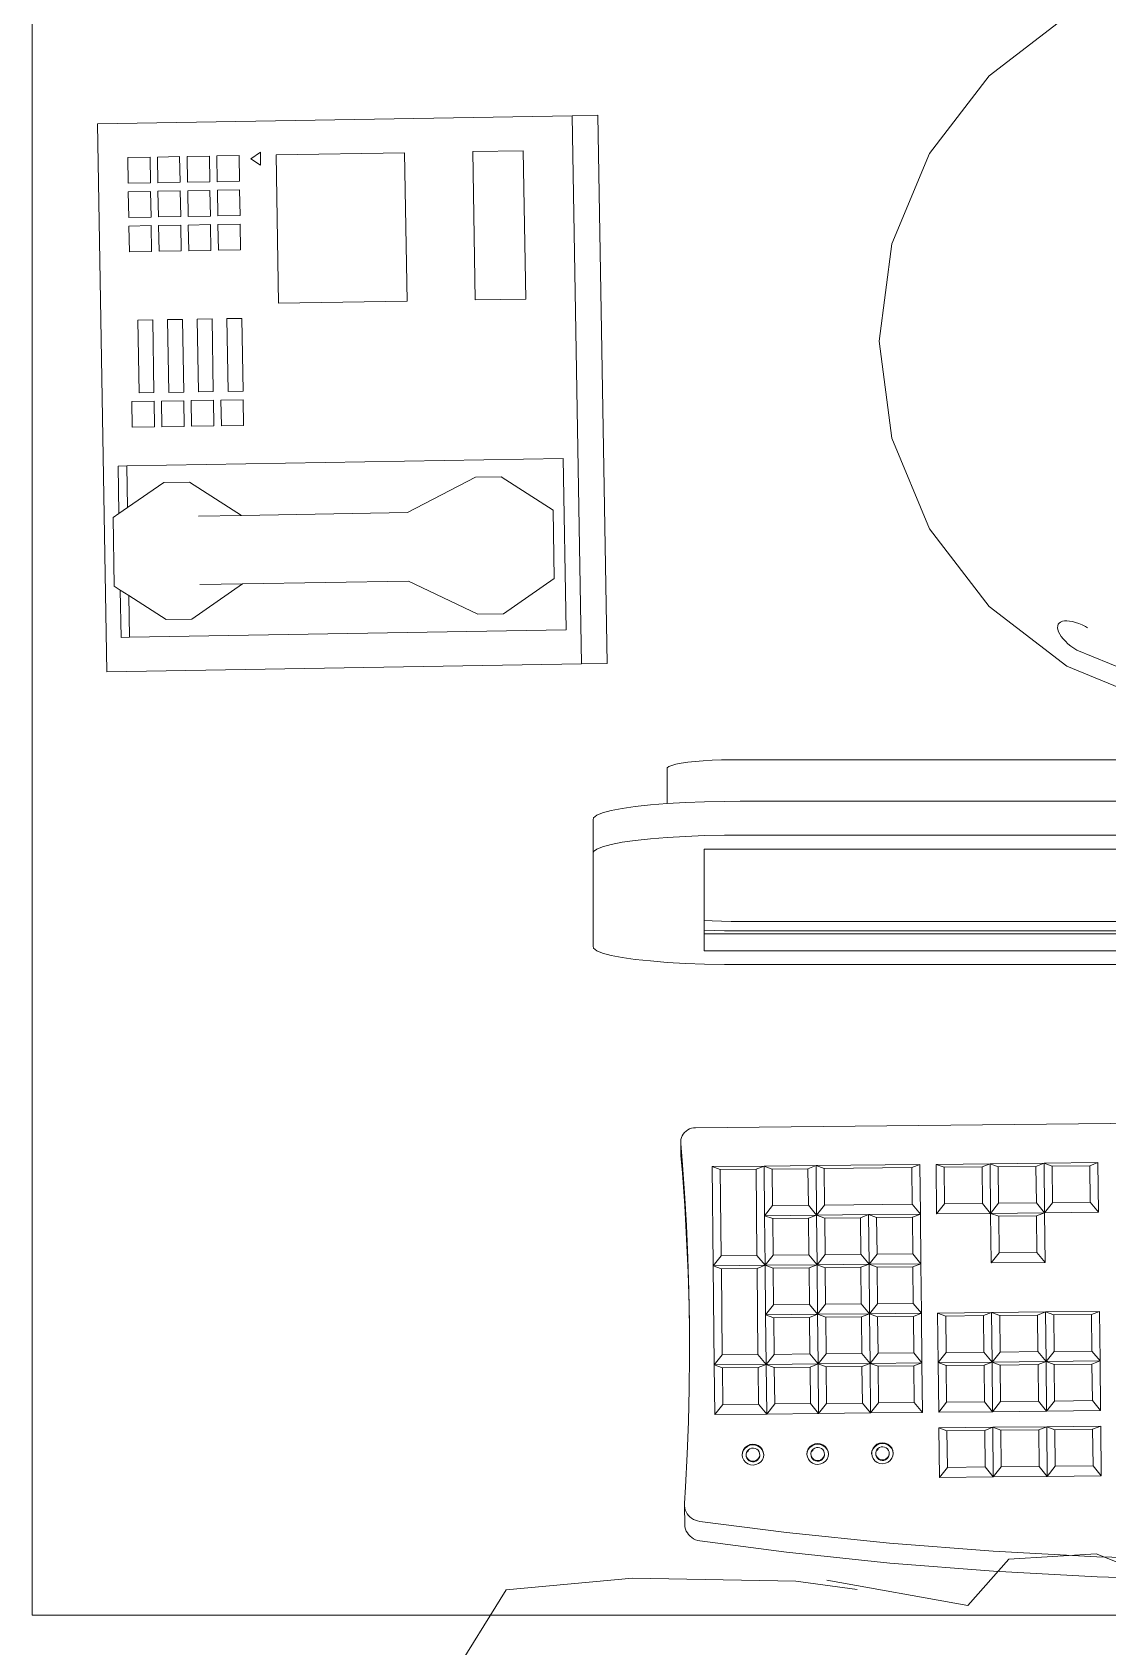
# Model space of a CAD drawing. Header units: millimetres. Extents: x 1 to 121, y 0 to 90.
# Drawn here: x 32.979 to 33.378, y 61.566 to 62.164 of the extents above; entities that cross this region are included whole.
import ezdxf

# ---------------------------------------------------------------- set-up
doc = ezdxf.new("R2010")
doc.units = ezdxf.units.MM
doc.layers.add('Equipamiento SR', color=23, linetype='Continuous', lineweight=0)

# ---------------------------------------------------------------- blocks, each defined once
blk = doc.blocks.new('A$C20311695')
at = {"layer": 'Equipamiento SR'}
for p, q in [((0, 0.18547), (0.20317, 0.18892)), ((0.20317, 0.18892), (0.20615, 0.01297)), ((0.00298, 0.00952), (0, 0.18547)), ((0.01279, 0.18019), (0.03035, 0.18049)), ((0.01279, 0.18019), (0.01284, 0.17702)), ((0.02829, 0.17728), (0.03035, 0.18049)), ((0.03035, 0.18049), (0.0318, 0.18274)), ((0.0318, 0.18274), (0.05719, 0.18317)), ((0.05719, 0.18317), (0.05872, 0.18097)), ((0.05872, 0.18097), (0.07628, 0.18127)), ((0.05872, 0.18097), (0.06089, 0.17783)), ((0.07628, 0.18127), (0.07633, 0.17809)), ((0.01284, 0.17702), (0.02829, 0.17728)), ((0.01284, 0.17702), (0.01559, 0.01524)), ((0.01942, 0.16348), (0.02829, 0.17728)), ((0.06089, 0.17783), (0.07633, 0.17809)), ((0.06089, 0.17783), (0.07022, 0.16434)), ((0.07633, 0.17809), (0.07908, 0.01632)), ((0.10018, 0.17617), (0.09066, 0.17601)), ((0.09066, 0.17601), (0.0908, 0.16777)), ((0.10032, 0.16793), (0.10018, 0.17617)), ((0.13039, 0.17394), (0.1034, 0.17348)), ((0.13048, 0.16844), (0.13039, 0.17394)), ((0.16526, 0.17728), (0.15574, 0.17712)), ((0.15574, 0.17712), (0.15588, 0.16887)), ((0.1654, 0.16903), (0.16526, 0.17728)), ((0.17796, 0.1775), (0.16843, 0.17733)), ((0.16843, 0.17733), (0.16857, 0.16909)), ((0.1781, 0.16925), (0.17796, 0.1775)), ((0.19066, 0.17771), (0.18113, 0.17755)), ((0.18113, 0.17755), (0.18127, 0.1693)), ((0.1908, 0.16946), (0.19066, 0.17771)), ((0.0908, 0.16777), (0.10032, 0.16793)), ((0.1034, 0.17348), (0.1035, 0.16798)), ((0.1035, 0.16798), (0.13048, 0.16844)), ((0.15588, 0.16887), (0.1654, 0.16903)), ((0.16857, 0.16909), (0.1781, 0.16925)), ((0.18127, 0.1693), (0.1908, 0.16946)), ((0.01959, 0.15395), (0.01942, 0.16348)), ((0.07038, 0.15482), (0.07022, 0.16434)), ((0.10037, 0.16518), (0.09085, 0.16502)), ((0.09085, 0.16502), (0.09099, 0.15677)), ((0.10051, 0.15693), (0.10037, 0.16518)), ((0.13057, 0.16294), (0.10359, 0.16248)), ((0.10359, 0.16248), (0.10368, 0.15698)), ((0.13067, 0.15744), (0.13057, 0.16294)), ((0.16545, 0.16628), (0.15592, 0.16612)), ((0.15592, 0.16612), (0.15606, 0.15787)), ((0.16559, 0.15803), (0.16545, 0.16628)), ((0.17815, 0.1665), (0.16862, 0.16634)), ((0.16862, 0.16634), (0.16876, 0.15809)), ((0.17829, 0.15825), (0.17815, 0.1665)), ((0.19084, 0.16671), (0.18132, 0.16655)), ((0.18132, 0.16655), (0.18146, 0.1583)), ((0.19098, 0.15847), (0.19084, 0.16671)), ((0.09099, 0.15677), (0.10051, 0.15693)), ((0.10368, 0.15698), (0.13067, 0.15744)), ((0.15606, 0.15787), (0.16559, 0.15803)), ((0.16876, 0.15809), (0.17829, 0.15825)), ((0.18146, 0.1583), (0.19098, 0.15847)), ((0.19103, 0.15572), (0.18151, 0.15556)), ((0.19117, 0.14747), (0.19103, 0.15572)), ((0.03261, 0.13512), (0.01959, 0.15395)), ((0.03234, 0.15099), (0.03261, 0.13512)), ((0.058, 0.13555), (0.05773, 0.15143)), ((0.07038, 0.15482), (0.058, 0.13555)), ((0.10056, 0.15418), (0.09103, 0.15402)), ((0.09103, 0.15402), (0.09117, 0.14577)), ((0.1007, 0.14593), (0.10056, 0.15418)), ((0.13076, 0.15194), (0.10378, 0.15149)), ((0.10378, 0.15149), (0.10387, 0.14599)), ((0.13085, 0.14645), (0.13076, 0.15194)), ((0.16563, 0.15529), (0.15611, 0.15512)), ((0.15611, 0.15512), (0.15625, 0.14688)), ((0.16577, 0.14704), (0.16563, 0.15529)), ((0.17833, 0.1555), (0.16881, 0.15534)), ((0.16881, 0.15534), (0.16895, 0.14709)), ((0.17847, 0.14725), (0.17833, 0.1555)), ((0.18151, 0.15556), (0.18165, 0.14731)), ((0.09117, 0.14577), (0.1007, 0.14593)), ((0.10387, 0.14599), (0.13085, 0.14645)), ((0.15625, 0.14688), (0.16577, 0.14704)), ((0.16582, 0.14429), (0.1563, 0.14413)), ((0.1563, 0.14413), (0.15644, 0.13588)), ((0.16596, 0.13604), (0.16582, 0.14429)), ((0.16895, 0.14709), (0.17847, 0.14725)), ((0.17852, 0.1445), (0.16899, 0.14434)), ((0.16899, 0.14434), (0.16913, 0.13609)), ((0.17866, 0.13626), (0.17852, 0.1445)), ((0.18165, 0.14731), (0.19117, 0.14747)), ((0.19122, 0.14472), (0.18169, 0.14456)), ((0.18169, 0.14456), (0.18183, 0.13631)), ((0.19136, 0.13647), (0.19122, 0.14472)), ((0.10074, 0.14318), (0.09122, 0.14302)), ((0.09122, 0.14302), (0.09136, 0.13477)), ((0.10088, 0.13494), (0.10074, 0.14318)), ((0.13095, 0.14095), (0.10396, 0.14049)), ((0.10396, 0.14049), (0.10406, 0.13499)), ((0.13104, 0.13545), (0.13095, 0.14095)), ((0.03261, 0.13512), (0.03365, 0.07362)), ((0.05905, 0.07405), (0.058, 0.13555)), ((0.09136, 0.13477), (0.10088, 0.13494)), ((0.10406, 0.13499), (0.13104, 0.13545)), ((0.15644, 0.13588), (0.16596, 0.13604)), ((0.16913, 0.13609), (0.17866, 0.13626)), ((0.18183, 0.13631), (0.19136, 0.13647)), ((0.18786, 0.12847), (0.19018, 0.13208)), ((0.19018, 0.13208), (0.19262, 0.12855)), ((0.19262, 0.12855), (0.18786, 0.12847)), ((0.19159, 0.12273), (0.13664, 0.12179)), ((0.13664, 0.12179), (0.13745, 0.0742)), ((0.1924, 0.07514), (0.19159, 0.12273)), ((0.03365, 0.07362), (0.02138, 0.04801)), ((0.05905, 0.07405), (0.07218, 0.04887)), ((0.13745, 0.0742), (0.1924, 0.07514)), ((0.02155, 0.03849), (0.02138, 0.04801)), ((0.07234, 0.03935), (0.07218, 0.04887)), ((0.19283, 0.04987), (0.13788, 0.04894)), ((0.13788, 0.04894), (0.13819, 0.03022)), ((0.19314, 0.03115), (0.19283, 0.04987)), ((0.03457, 0.01965), (0.02155, 0.03849)), ((0.07234, 0.03935), (0.05996, 0.02009)), ((0.13819, 0.03022), (0.19314, 0.03115)), ((0.05996, 0.02009), (0.03457, 0.01965)), ((0.20615, 0.01297), (0.00298, 0.00952)), ((0.07908, 0.01632), (0.01559, 0.01524)), ((0.20632, 0.00345), (0.20615, 0.01297)), ((0.00315, 0), (0.00298, 0.00952)), ((0.20632, 0.00345), (0.00315, 0))]:
    blk.add_line(p, q, dxfattribs=at)
blk = doc.blocks.new('A$C7F0F64D0')
at = {"layer": 'Equipamiento SR'}
for p, q in [((0.00475, 0.16761), (0.004, 0.16745)), ((0.00551, 0.16767), (0.00475, 0.16761)), ((0.45349, 0.17233), (0.00551, 0.16767)), ((0.00009, 0.16329), (0, 0.16255)), ((0, 0.16255), (0.00001, 0.16181)), ((0.00001, 0.16181), (0.00055, 0.15555)), ((0.00001, 0.16181), (0.00005, 0.15814)), ((0.00029, 0.164), (0.00009, 0.16329)), ((0.00058, 0.16468), (0.00029, 0.164)), ((0.00097, 0.16532), (0.00058, 0.16468)), ((0.00144, 0.1659), (0.00097, 0.16532)), ((0.00199, 0.16641), (0.00144, 0.1659)), ((0.00261, 0.16685), (0.00199, 0.16641)), ((0.00329, 0.1672), (0.00261, 0.16685)), ((0.004, 0.16745), (0.00329, 0.1672)), ((0.00005, 0.15814), (0.00006, 0.15738)), ((0.00006, 0.15738), (0.0006, 0.151)), ((0.00055, 0.15555), (0.00143, 0.14348)), ((0.0006, 0.151), (0.00148, 0.13869)), ((0.03091, 0.15343), (0.01166, 0.15323)), ((0.01204, 0.11647), (0.01166, 0.15323)), ((0.01166, 0.15323), (0.01467, 0.15213)), ((0.01467, 0.15213), (0.02792, 0.15227)), ((0.01501, 0.12021), (0.01467, 0.15213)), ((0.03091, 0.15343), (0.02792, 0.15227)), ((0.02792, 0.15227), (0.02826, 0.12035)), ((0.03091, 0.15343), (0.05016, 0.15363)), ((0.0311, 0.13505), (0.03091, 0.15343)), ((0.03091, 0.15343), (0.03392, 0.15233)), ((0.03392, 0.15233), (0.04717, 0.15247)), ((0.03406, 0.13879), (0.03392, 0.15233)), ((0.05016, 0.15363), (0.04717, 0.15247)), ((0.04717, 0.15247), (0.04731, 0.13893)), ((0.08866, 0.15403), (0.05016, 0.15363)), ((0.05035, 0.13525), (0.05016, 0.15363)), ((0.05016, 0.15363), (0.05317, 0.15253)), ((0.05317, 0.15253), (0.08567, 0.15287)), ((0.05331, 0.13899), (0.05317, 0.15253)), ((0.08866, 0.15403), (0.08567, 0.15287)), ((0.08567, 0.15287), (0.08581, 0.13933)), ((0.08866, 0.15403), (0.08885, 0.13565)), ((0.09466, 0.15409), (0.11466, 0.1543)), ((0.09485, 0.13571), (0.09466, 0.15409)), ((0.09466, 0.15409), (0.09767, 0.15299)), ((0.09767, 0.15299), (0.11167, 0.15314)), ((0.09781, 0.13945), (0.09767, 0.15299)), ((0.11466, 0.1543), (0.11167, 0.15314)), ((0.11167, 0.15314), (0.11181, 0.1396)), ((0.11466, 0.1543), (0.13466, 0.1545)), ((0.11485, 0.13592), (0.11466, 0.1543)), ((0.11466, 0.1543), (0.11767, 0.1532)), ((0.11767, 0.1532), (0.13167, 0.15335)), ((0.11781, 0.13966), (0.11767, 0.1532)), ((0.13466, 0.1545), (0.13167, 0.15335)), ((0.13167, 0.15335), (0.13181, 0.13981)), ((0.13466, 0.1545), (0.15466, 0.15471)), ((0.13466, 0.1545), (0.13485, 0.13613)), ((0.13466, 0.1545), (0.13767, 0.15341)), ((0.13767, 0.15341), (0.15167, 0.15356)), ((0.13781, 0.13987), (0.13767, 0.15341)), ((0.15466, 0.15471), (0.15167, 0.15356)), ((0.15167, 0.15356), (0.15181, 0.14002)), ((0.15466, 0.15471), (0.15485, 0.13634)), ((0.00143, 0.14348), (0.00214, 0.13139)), ((0.00148, 0.13869), (0.00219, 0.12637)), ((0.0311, 0.13505), (0.03406, 0.13879)), ((0.03406, 0.13879), (0.04731, 0.13893)), ((0.05035, 0.13525), (0.04731, 0.13893)), ((0.05035, 0.13525), (0.05331, 0.13899)), ((0.05331, 0.13899), (0.08581, 0.13933)), ((0.08885, 0.13565), (0.08581, 0.13933)), ((0.09485, 0.13571), (0.09781, 0.13945)), ((0.09781, 0.13945), (0.11181, 0.1396)), ((0.11485, 0.13592), (0.11181, 0.1396)), ((0.11485, 0.13592), (0.11781, 0.13966)), ((0.11781, 0.13966), (0.13181, 0.13981)), ((0.13485, 0.13613), (0.13181, 0.13981)), ((0.13485, 0.13613), (0.13781, 0.13987)), ((0.13781, 0.13987), (0.15181, 0.14002)), ((0.15485, 0.13634), (0.15181, 0.14002)), ((0.05035, 0.13525), (0.0311, 0.13505)), ((0.03129, 0.11667), (0.0311, 0.13505)), ((0.0311, 0.13505), (0.03411, 0.13396)), ((0.03411, 0.13396), (0.04736, 0.13409)), ((0.03426, 0.12041), (0.03411, 0.13396)), ((0.05035, 0.13525), (0.04736, 0.13409)), ((0.04736, 0.13409), (0.0475, 0.12055)), ((0.05035, 0.13525), (0.0696, 0.13545)), ((0.05035, 0.13525), (0.05054, 0.11687)), ((0.05035, 0.13525), (0.05336, 0.13416)), ((0.05336, 0.13416), (0.06661, 0.13429)), ((0.0535, 0.12061), (0.05336, 0.13416)), ((0.0696, 0.13545), (0.06661, 0.13429)), ((0.06661, 0.13429), (0.06675, 0.12075)), ((0.08885, 0.13565), (0.0696, 0.13545)), ((0.0696, 0.13545), (0.06979, 0.11707)), ((0.0696, 0.13545), (0.07261, 0.13436)), ((0.07261, 0.13436), (0.08586, 0.13449)), ((0.07275, 0.12081), (0.07261, 0.13436)), ((0.08885, 0.13565), (0.08586, 0.13449)), ((0.08586, 0.13449), (0.086, 0.12095)), ((0.08885, 0.13565), (0.08904, 0.11727)), ((0.09485, 0.13571), (0.11485, 0.13592)), ((0.11485, 0.13592), (0.13485, 0.13613)), ((0.11504, 0.11754), (0.11485, 0.13592)), ((0.11485, 0.13592), (0.11786, 0.13483)), ((0.11786, 0.13483), (0.13186, 0.13497)), ((0.118, 0.12128), (0.11786, 0.13483)), ((0.13485, 0.13613), (0.13186, 0.13497)), ((0.13186, 0.13497), (0.132, 0.12143)), ((0.13485, 0.13613), (0.15485, 0.13634)), ((0.13485, 0.13613), (0.13504, 0.11775)), ((0.00214, 0.13139), (0.00268, 0.1193)), ((0.00219, 0.12637), (0.00274, 0.11404)), ((0.01204, 0.11647), (0.01501, 0.12021)), ((0.01501, 0.12021), (0.02826, 0.12035)), ((0.03129, 0.11667), (0.02826, 0.12035)), ((0.03129, 0.11667), (0.03426, 0.12041)), ((0.03426, 0.12041), (0.0475, 0.12055)), ((0.05054, 0.11687), (0.0475, 0.12055)), ((0.05054, 0.11687), (0.0535, 0.12061)), ((0.0535, 0.12061), (0.06675, 0.12075)), ((0.06979, 0.11707), (0.06675, 0.12075)), ((0.06979, 0.11707), (0.07275, 0.12081)), ((0.07275, 0.12081), (0.086, 0.12095)), ((0.08904, 0.11727), (0.086, 0.12095)), ((0.11504, 0.11754), (0.118, 0.12128)), ((0.118, 0.12128), (0.132, 0.12143)), ((0.13504, 0.11775), (0.132, 0.12143)), ((0.00268, 0.1193), (0.00306, 0.1072)), ((0.00274, 0.11404), (0.00311, 0.1017)), ((0.01204, 0.11647), (0.03129, 0.11667)), ((0.01243, 0.07972), (0.01204, 0.11647)), ((0.01204, 0.11647), (0.01506, 0.11538)), ((0.01506, 0.11538), (0.02831, 0.11552)), ((0.01539, 0.08346), (0.01506, 0.11538)), ((0.03129, 0.11667), (0.02831, 0.11552)), ((0.02831, 0.11552), (0.02864, 0.0836)), ((0.03129, 0.11667), (0.05054, 0.11687)), ((0.03148, 0.0983), (0.03129, 0.11667)), ((0.03129, 0.11667), (0.03431, 0.11558)), ((0.03431, 0.11558), (0.04755, 0.11572)), ((0.03445, 0.10204), (0.03431, 0.11558)), ((0.05054, 0.11687), (0.04755, 0.11572)), ((0.04755, 0.11572), (0.0477, 0.10217)), ((0.05054, 0.11687), (0.06979, 0.11707)), ((0.05054, 0.11687), (0.05073, 0.0985)), ((0.05054, 0.11687), (0.05355, 0.11578)), ((0.05355, 0.11578), (0.0668, 0.11592)), ((0.0537, 0.10224), (0.05355, 0.11578)), ((0.06979, 0.11707), (0.0668, 0.11592)), ((0.0668, 0.11592), (0.06694, 0.10237)), ((0.06979, 0.11707), (0.08904, 0.11727)), ((0.06998, 0.0987), (0.06979, 0.11707)), ((0.06979, 0.11707), (0.0728, 0.11598)), ((0.0728, 0.11598), (0.08605, 0.11612)), ((0.07294, 0.10244), (0.0728, 0.11598)), ((0.08904, 0.11727), (0.08605, 0.11612)), ((0.08605, 0.11612), (0.08619, 0.10257)), ((0.08923, 0.0989), (0.08904, 0.11727)), ((0.11504, 0.11754), (0.13504, 0.11775)), ((0.00306, 0.1072), (0.00327, 0.0951)), ((0.03148, 0.0983), (0.03445, 0.10204)), ((0.03445, 0.10204), (0.0477, 0.10217)), ((0.05073, 0.0985), (0.0477, 0.10217)), ((0.05073, 0.0985), (0.0537, 0.10224)), ((0.0537, 0.10224), (0.06694, 0.10237)), ((0.06998, 0.0987), (0.06694, 0.10237)), ((0.06998, 0.0987), (0.07294, 0.10244)), ((0.07294, 0.10244), (0.08619, 0.10257)), ((0.08923, 0.0989), (0.08619, 0.10257)), ((0.00311, 0.1017), (0.00328, 0.09226)), ((0.05073, 0.0985), (0.03148, 0.0983)), ((0.03148, 0.0983), (0.03168, 0.07992)), ((0.03148, 0.0983), (0.0345, 0.0972)), ((0.0345, 0.0972), (0.04775, 0.09734)), ((0.03464, 0.08366), (0.0345, 0.0972)), ((0.05073, 0.0985), (0.04775, 0.09734)), ((0.04775, 0.09734), (0.04789, 0.0838)), ((0.05073, 0.0985), (0.06998, 0.0987)), ((0.05092, 0.08012), (0.05073, 0.0985)), ((0.05073, 0.0985), (0.05375, 0.0974)), ((0.05375, 0.0974), (0.06699, 0.09754)), ((0.05389, 0.08386), (0.05375, 0.0974)), ((0.06998, 0.0987), (0.06699, 0.09754)), ((0.06699, 0.09754), (0.06714, 0.084)), ((0.06998, 0.0987), (0.08923, 0.0989)), ((0.07017, 0.08032), (0.06998, 0.0987)), ((0.06998, 0.0987), (0.07299, 0.0976)), ((0.07299, 0.0976), (0.08624, 0.09774)), ((0.07313, 0.08406), (0.07299, 0.0976)), ((0.08923, 0.0989), (0.08624, 0.09774)), ((0.08624, 0.09774), (0.08638, 0.0842)), ((0.08942, 0.08052), (0.08923, 0.0989)), ((0.09523, 0.09896), (0.11523, 0.09917)), ((0.09542, 0.08058), (0.09523, 0.09896)), ((0.09523, 0.09896), (0.09824, 0.09786)), ((0.09824, 0.09786), (0.11224, 0.09801)), ((0.09838, 0.08432), (0.09824, 0.09786)), ((0.11523, 0.09917), (0.11224, 0.09801)), ((0.11224, 0.09801), (0.11238, 0.08447)), ((0.11523, 0.09917), (0.13523, 0.09937)), ((0.11542, 0.08079), (0.11523, 0.09917)), ((0.11523, 0.09917), (0.11824, 0.09807)), ((0.11824, 0.09807), (0.13224, 0.09822)), ((0.11838, 0.08453), (0.11824, 0.09807)), ((0.13523, 0.09937), (0.13224, 0.09822)), ((0.13224, 0.09822), (0.13238, 0.08468)), ((0.15523, 0.09958), (0.13523, 0.09937)), ((0.13523, 0.09937), (0.13542, 0.081)), ((0.13523, 0.09937), (0.13824, 0.09828)), ((0.13824, 0.09828), (0.15224, 0.09842)), ((0.13838, 0.08474), (0.13824, 0.09828)), ((0.15523, 0.09958), (0.15224, 0.09842)), ((0.15224, 0.09842), (0.15238, 0.08488)), ((0.15523, 0.09958), (0.15542, 0.0812)), ((0.00327, 0.0951), (0.00328, 0.09226)), ((0.00328, 0.09226), (0.00331, 0.083)), ((0.03464, 0.08366), (0.04789, 0.0838)), ((0.05092, 0.08012), (0.04789, 0.0838)), ((0.05092, 0.08012), (0.05389, 0.08386)), ((0.05389, 0.08386), (0.06714, 0.084)), ((0.07017, 0.08032), (0.06714, 0.084)), ((0.07017, 0.08032), (0.07313, 0.08406)), ((0.07313, 0.08406), (0.08638, 0.0842)), ((0.08942, 0.08052), (0.08638, 0.0842)), ((0.09542, 0.08058), (0.09838, 0.08432)), ((0.09838, 0.08432), (0.11238, 0.08447)), ((0.11542, 0.08079), (0.11238, 0.08447)), ((0.11542, 0.08079), (0.11838, 0.08453)), ((0.11838, 0.08453), (0.13238, 0.08468)), ((0.13542, 0.081), (0.13238, 0.08468)), ((0.13542, 0.081), (0.13838, 0.08474)), ((0.13838, 0.08474), (0.15238, 0.08488)), ((0.15542, 0.0812), (0.15238, 0.08488)), ((0.00331, 0.083), (0.00318, 0.07089)), ((0.01243, 0.07972), (0.01539, 0.08346)), ((0.01243, 0.07972), (0.03168, 0.07992)), ((0.01262, 0.06134), (0.01243, 0.07972)), ((0.01243, 0.07972), (0.01544, 0.07862)), ((0.01539, 0.08346), (0.02864, 0.0836)), ((0.01544, 0.07862), (0.02869, 0.07876)), ((0.01558, 0.06508), (0.01544, 0.07862)), ((0.03168, 0.07992), (0.02864, 0.0836)), ((0.03168, 0.07992), (0.02869, 0.07876)), ((0.02869, 0.07876), (0.02883, 0.06522)), ((0.03168, 0.07992), (0.03464, 0.08366)), ((0.05092, 0.08012), (0.03168, 0.07992)), ((0.03187, 0.06154), (0.03168, 0.07992)), ((0.03168, 0.07992), (0.03469, 0.07882)), ((0.03469, 0.07882), (0.04794, 0.07896)), ((0.03483, 0.06528), (0.03469, 0.07882)), ((0.05092, 0.08012), (0.04794, 0.07896)), ((0.04794, 0.07896), (0.04808, 0.06542)), ((0.05092, 0.08012), (0.07017, 0.08032)), ((0.05112, 0.06174), (0.05092, 0.08012)), ((0.05092, 0.08012), (0.05394, 0.07902)), ((0.05394, 0.07902), (0.06719, 0.07916)), ((0.05408, 0.06548), (0.05394, 0.07902)), ((0.07017, 0.08032), (0.06719, 0.07916)), ((0.06719, 0.07916), (0.06733, 0.06562)), ((0.08942, 0.08052), (0.07017, 0.08032)), ((0.07036, 0.06194), (0.07017, 0.08032)), ((0.07017, 0.08032), (0.07319, 0.07922)), ((0.07319, 0.07922), (0.08643, 0.07936)), ((0.07333, 0.06568), (0.07319, 0.07922)), ((0.08942, 0.08052), (0.08643, 0.07936)), ((0.08643, 0.07936), (0.08658, 0.06582)), ((0.08961, 0.06214), (0.08942, 0.08052)), ((0.09542, 0.08058), (0.11542, 0.08079)), ((0.09561, 0.0622), (0.09542, 0.08058)), ((0.09542, 0.08058), (0.09843, 0.07949)), ((0.09843, 0.07949), (0.11243, 0.07963)), ((0.09857, 0.06595), (0.09843, 0.07949)), ((0.11542, 0.08079), (0.11243, 0.07963)), ((0.11243, 0.07963), (0.11257, 0.06609)), ((0.13542, 0.081), (0.11542, 0.08079)), ((0.11542, 0.08079), (0.11561, 0.06241)), ((0.11542, 0.08079), (0.11843, 0.07969)), ((0.11843, 0.07969), (0.13243, 0.07984)), ((0.11857, 0.06615), (0.11843, 0.07969)), ((0.13542, 0.081), (0.13243, 0.07984)), ((0.13243, 0.07984), (0.13257, 0.0663)), ((0.13542, 0.081), (0.15542, 0.0812)), ((0.13542, 0.081), (0.13561, 0.06262)), ((0.13542, 0.081), (0.13843, 0.0799)), ((0.13843, 0.0799), (0.15243, 0.08005)), ((0.13857, 0.06636), (0.13843, 0.0799)), ((0.15542, 0.0812), (0.15243, 0.08005)), ((0.15243, 0.08005), (0.15257, 0.06651)), ((0.15542, 0.0812), (0.15561, 0.06283)), ((0.00318, 0.07089), (0.00289, 0.05879)), ((0.09561, 0.0622), (0.09857, 0.06595)), ((0.09857, 0.06595), (0.11257, 0.06609)), ((0.11561, 0.06241), (0.11257, 0.06609)), ((0.11561, 0.06241), (0.11857, 0.06615)), ((0.11857, 0.06615), (0.13257, 0.0663)), ((0.13561, 0.06262), (0.13257, 0.0663)), ((0.13561, 0.06262), (0.13857, 0.06636)), ((0.13857, 0.06636), (0.15257, 0.06651)), ((0.15561, 0.06283), (0.15257, 0.06651)), ((0.01262, 0.06134), (0.01558, 0.06508)), ((0.01262, 0.06134), (0.03187, 0.06154)), ((0.01558, 0.06508), (0.02883, 0.06522)), ((0.03187, 0.06154), (0.02883, 0.06522)), ((0.03187, 0.06154), (0.03483, 0.06528)), ((0.03187, 0.06154), (0.05112, 0.06174)), ((0.03483, 0.06528), (0.04808, 0.06542)), ((0.05112, 0.06174), (0.04808, 0.06542)), ((0.05112, 0.06174), (0.05408, 0.06548)), ((0.05112, 0.06174), (0.07036, 0.06194)), ((0.05408, 0.06548), (0.06733, 0.06562)), ((0.07036, 0.06194), (0.06733, 0.06562)), ((0.07036, 0.06194), (0.07333, 0.06568)), ((0.07036, 0.06194), (0.08961, 0.06214)), ((0.07333, 0.06568), (0.08658, 0.06582)), ((0.08961, 0.06214), (0.08658, 0.06582)), ((0.09561, 0.0622), (0.11561, 0.06241)), ((0.11561, 0.06241), (0.13561, 0.06262)), ((0.13561, 0.06262), (0.15561, 0.06283)), ((0.00289, 0.05879), (0.00244, 0.0467)), ((0.09567, 0.0564), (0.11567, 0.05661)), ((0.09586, 0.03802), (0.09567, 0.0564)), ((0.09567, 0.0564), (0.09869, 0.05531)), ((0.09869, 0.05531), (0.11268, 0.05545)), ((0.09883, 0.04177), (0.09869, 0.05531)), ((0.11567, 0.05661), (0.11268, 0.05545)), ((0.11268, 0.05545), (0.11283, 0.04191)), ((0.11567, 0.05661), (0.13567, 0.05682)), ((0.11567, 0.05661), (0.11586, 0.03823)), ((0.11567, 0.05661), (0.11868, 0.05551)), ((0.11868, 0.05551), (0.13268, 0.05566)), ((0.11882, 0.04197), (0.11868, 0.05551)), ((0.13567, 0.05682), (0.13268, 0.05566)), ((0.13268, 0.05566), (0.13282, 0.04212)), ((0.13567, 0.05682), (0.15567, 0.05702)), ((0.13586, 0.03844), (0.13567, 0.05682)), ((0.13567, 0.05682), (0.13868, 0.05572)), ((0.13868, 0.05572), (0.15268, 0.05587)), ((0.13882, 0.04218), (0.13868, 0.05572)), ((0.15567, 0.05702), (0.15268, 0.05587)), ((0.15268, 0.05587), (0.15282, 0.04233)), ((0.15567, 0.05702), (0.15586, 0.03865)), ((0.02327, 0.04837), (0.02289, 0.04743)), ((0.02328, 0.04811), (0.02289, 0.04717)), ((0.02389, 0.04918), (0.02327, 0.04837)), ((0.0239, 0.04893), (0.02328, 0.04811)), ((0.02471, 0.04981), (0.02389, 0.04918)), ((0.02471, 0.04956), (0.0239, 0.04893)), ((0.02513, 0.04831), (0.0247, 0.04784)), ((0.02513, 0.04806), (0.0247, 0.04758)), ((0.02567, 0.05021), (0.02471, 0.04981)), ((0.02567, 0.04996), (0.02471, 0.04956)), ((0.02567, 0.04866), (0.02513, 0.04831)), ((0.0267, 0.05036), (0.02567, 0.05021)), ((0.0267, 0.05011), (0.02567, 0.04996)), ((0.02629, 0.04887), (0.02567, 0.04866)), ((0.02694, 0.04891), (0.02629, 0.04887)), ((0.02774, 0.05025), (0.0267, 0.05036)), ((0.02774, 0.05), (0.0267, 0.05011)), ((0.02758, 0.04878), (0.02694, 0.04891)), ((0.02816, 0.04851), (0.02758, 0.04878)), ((0.02871, 0.04988), (0.02774, 0.05025)), ((0.02871, 0.04963), (0.02774, 0.05)), ((0.02865, 0.04809), (0.02816, 0.04851)), ((0.02902, 0.04756), (0.02865, 0.04809)), ((0.02955, 0.04928), (0.02871, 0.04988)), ((0.02955, 0.04903), (0.02871, 0.04963)), ((0.0302, 0.04849), (0.02955, 0.04928)), ((0.0302, 0.04824), (0.02955, 0.04903)), ((0.03062, 0.04757), (0.0302, 0.04849)), ((0.03062, 0.04731), (0.0302, 0.04824)), ((0.04727, 0.04862), (0.04689, 0.04768)), ((0.04727, 0.04836), (0.04689, 0.04742)), ((0.04789, 0.04943), (0.04727, 0.04862)), ((0.0479, 0.04917), (0.04727, 0.04836)), ((0.04871, 0.05006), (0.04789, 0.04943)), ((0.04871, 0.0498), (0.0479, 0.04917)), ((0.04869, 0.04809), (0.0484, 0.04752)), ((0.04912, 0.04856), (0.04869, 0.04809)), ((0.04913, 0.04831), (0.0487, 0.04783)), ((0.04967, 0.05046), (0.04871, 0.05006)), ((0.04967, 0.05021), (0.04871, 0.0498)), ((0.04967, 0.04891), (0.04912, 0.04856)), ((0.0507, 0.05061), (0.04967, 0.05046)), ((0.0507, 0.05036), (0.04967, 0.05021)), ((0.05029, 0.04912), (0.04967, 0.04891)), ((0.05094, 0.04916), (0.05029, 0.04912)), ((0.05174, 0.0505), (0.0507, 0.05061)), ((0.05174, 0.05025), (0.0507, 0.05036)), ((0.05158, 0.04903), (0.05094, 0.04916)), ((0.05216, 0.04875), (0.05158, 0.04903)), ((0.05271, 0.05013), (0.05174, 0.0505)), ((0.05271, 0.04988), (0.05174, 0.05025)), ((0.05265, 0.04834), (0.05216, 0.04875)), ((0.05301, 0.04781), (0.05265, 0.04834)), ((0.05355, 0.04953), (0.05271, 0.05013)), ((0.05355, 0.04928), (0.05271, 0.04988)), ((0.0542, 0.04874), (0.05355, 0.04953)), ((0.0542, 0.04849), (0.05355, 0.04928)), ((0.05462, 0.04781), (0.0542, 0.04874)), ((0.05462, 0.04756), (0.0542, 0.04849)), ((0.07089, 0.04793), (0.07077, 0.04692)), ((0.07127, 0.04887), (0.07089, 0.04793)), ((0.07127, 0.04861), (0.07089, 0.04767)), ((0.07189, 0.04968), (0.07127, 0.04887)), ((0.07189, 0.04942), (0.07127, 0.04861)), ((0.07271, 0.05031), (0.07189, 0.04968)), ((0.07271, 0.05005), (0.07189, 0.04942)), ((0.07269, 0.04834), (0.0724, 0.04777)), ((0.07312, 0.04881), (0.07269, 0.04834)), ((0.07313, 0.04856), (0.0727, 0.04808)), ((0.07367, 0.05071), (0.07271, 0.05031)), ((0.07367, 0.05046), (0.07271, 0.05005)), ((0.07367, 0.04916), (0.07312, 0.04881)), ((0.0747, 0.05086), (0.07367, 0.05071)), ((0.0747, 0.05061), (0.07367, 0.05046)), ((0.07428, 0.04937), (0.07367, 0.04916)), ((0.07494, 0.04941), (0.07428, 0.04937)), ((0.07574, 0.05075), (0.0747, 0.05086)), ((0.07574, 0.0505), (0.0747, 0.05061)), ((0.07558, 0.04928), (0.07494, 0.04941)), ((0.07616, 0.049), (0.07558, 0.04928)), ((0.07671, 0.05038), (0.07574, 0.05075)), ((0.07671, 0.05013), (0.07574, 0.0505)), ((0.07665, 0.04859), (0.07616, 0.049)), ((0.07701, 0.04806), (0.07665, 0.04859)), ((0.07755, 0.04978), (0.07671, 0.05038)), ((0.07755, 0.04953), (0.07671, 0.05013)), ((0.07722, 0.04747), (0.07701, 0.04806)), ((0.0782, 0.04899), (0.07755, 0.04978)), ((0.0782, 0.04874), (0.07755, 0.04953)), ((0.07861, 0.04806), (0.0782, 0.04899)), ((0.07862, 0.04781), (0.0782, 0.04874)), ((0.07877, 0.04707), (0.07861, 0.04806)), ((0.00244, 0.0467), (0.00181, 0.03461)), ((0.02289, 0.04743), (0.02277, 0.04642)), ((0.02277, 0.04642), (0.02279, 0.0463)), ((0.02289, 0.04717), (0.02279, 0.0463)), ((0.02279, 0.0463), (0.02293, 0.04542)), ((0.02293, 0.04542), (0.02335, 0.0445)), ((0.02335, 0.0445), (0.024, 0.04371)), ((0.024, 0.04371), (0.02484, 0.04311)), ((0.02441, 0.04727), (0.02428, 0.04665)), ((0.02428, 0.04665), (0.02428, 0.0464)), ((0.02428, 0.0464), (0.02432, 0.04602)), ((0.02432, 0.04602), (0.02453, 0.04543)), ((0.02432, 0.04602), (0.02432, 0.04577)), ((0.02432, 0.04577), (0.02453, 0.04517)), ((0.0247, 0.04784), (0.02441, 0.04727)), ((0.02453, 0.04543), (0.02489, 0.0449)), ((0.02453, 0.04517), (0.02489, 0.04465)), ((0.02484, 0.04311), (0.02581, 0.04274)), ((0.02489, 0.0449), (0.02538, 0.04448)), ((0.02489, 0.04465), (0.02539, 0.04423)), ((0.02538, 0.04448), (0.02597, 0.0442)), ((0.02539, 0.04423), (0.02597, 0.04395)), ((0.02581, 0.04274), (0.02684, 0.04263)), ((0.02597, 0.0442), (0.02661, 0.04408)), ((0.02597, 0.04395), (0.02661, 0.04383)), ((0.02661, 0.04408), (0.02726, 0.04412)), ((0.02661, 0.04383), (0.02726, 0.04387)), ((0.02684, 0.04263), (0.02788, 0.04278)), ((0.02726, 0.04412), (0.02788, 0.04433)), ((0.02726, 0.04387), (0.02788, 0.04407)), ((0.02788, 0.04433), (0.02842, 0.04468)), ((0.02788, 0.04407), (0.02842, 0.04442)), ((0.02788, 0.04278), (0.02883, 0.04318)), ((0.02842, 0.04468), (0.02885, 0.04515)), ((0.02842, 0.04442), (0.02885, 0.0449)), ((0.02883, 0.04318), (0.02965, 0.04381)), ((0.02885, 0.04515), (0.02914, 0.04572)), ((0.02885, 0.0449), (0.02914, 0.04546)), ((0.02923, 0.04697), (0.02902, 0.04756)), ((0.02914, 0.04572), (0.02927, 0.04634)), ((0.02914, 0.04546), (0.02927, 0.04608)), ((0.02927, 0.04634), (0.02923, 0.04697)), ((0.02927, 0.04634), (0.02927, 0.04608)), ((0.02965, 0.04381), (0.03027, 0.04462)), ((0.03027, 0.04462), (0.03065, 0.04556)), ((0.03077, 0.04657), (0.03062, 0.04757)), ((0.03076, 0.04643), (0.03062, 0.04731)), ((0.03065, 0.04556), (0.03076, 0.04643)), ((0.03076, 0.04643), (0.03077, 0.04657)), ((0.04689, 0.04768), (0.04677, 0.04667)), ((0.04677, 0.04667), (0.04679, 0.04655)), ((0.04689, 0.04742), (0.04679, 0.04655)), ((0.04679, 0.04655), (0.04693, 0.04567)), ((0.04693, 0.04567), (0.04734, 0.04475)), ((0.04734, 0.04475), (0.04799, 0.04396)), ((0.04799, 0.04396), (0.04883, 0.04336)), ((0.0484, 0.04752), (0.04828, 0.0469)), ((0.04828, 0.0469), (0.04828, 0.04665)), ((0.04828, 0.04665), (0.04832, 0.04627)), ((0.04832, 0.04627), (0.04853, 0.04567)), ((0.04832, 0.04627), (0.04832, 0.04602)), ((0.04832, 0.04602), (0.04853, 0.04542)), ((0.04853, 0.04567), (0.04889, 0.04515)), ((0.04853, 0.04542), (0.04889, 0.0449)), ((0.04883, 0.04336), (0.04981, 0.04299)), ((0.04889, 0.04515), (0.04938, 0.04473)), ((0.04889, 0.0449), (0.04938, 0.04448)), ((0.04938, 0.04473), (0.04997, 0.04445)), ((0.04938, 0.04448), (0.04997, 0.0442)), ((0.04981, 0.04299), (0.05084, 0.04288)), ((0.04997, 0.04445), (0.05061, 0.04433)), ((0.04997, 0.0442), (0.05061, 0.04408)), ((0.05061, 0.04433), (0.05126, 0.04437)), ((0.05061, 0.04408), (0.05126, 0.04412)), ((0.05084, 0.04288), (0.05188, 0.04303)), ((0.05126, 0.04437), (0.05188, 0.04458)), ((0.05126, 0.04412), (0.05188, 0.04432)), ((0.05188, 0.04458), (0.05242, 0.04493)), ((0.05188, 0.04432), (0.05242, 0.04467)), ((0.05188, 0.04303), (0.05283, 0.04343)), ((0.05242, 0.04493), (0.05285, 0.0454)), ((0.05242, 0.04467), (0.05285, 0.04515)), ((0.05283, 0.04343), (0.05365, 0.04406)), ((0.05285, 0.0454), (0.05314, 0.04597)), ((0.05285, 0.04515), (0.05314, 0.04571)), ((0.05322, 0.04722), (0.05301, 0.04781)), ((0.05314, 0.04597), (0.05327, 0.04659)), ((0.05314, 0.04571), (0.05327, 0.04633)), ((0.05327, 0.04659), (0.05322, 0.04722)), ((0.05327, 0.04659), (0.05327, 0.04633)), ((0.05365, 0.04406), (0.05427, 0.04487)), ((0.05427, 0.04487), (0.05465, 0.04581)), ((0.05477, 0.04682), (0.05462, 0.04781)), ((0.05476, 0.04668), (0.05462, 0.04756)), ((0.05465, 0.04581), (0.05476, 0.04668)), ((0.05476, 0.04668), (0.05477, 0.04682)), ((0.07077, 0.04692), (0.07079, 0.0468)), ((0.07089, 0.04767), (0.07079, 0.0468)), ((0.07079, 0.0468), (0.07093, 0.04592)), ((0.07093, 0.04592), (0.07134, 0.045)), ((0.07134, 0.045), (0.07199, 0.04421)), ((0.07199, 0.04421), (0.07283, 0.04361)), ((0.0724, 0.04777), (0.07228, 0.04715)), ((0.07228, 0.04715), (0.07228, 0.0469)), ((0.07228, 0.0469), (0.07232, 0.04652)), ((0.07232, 0.04652), (0.07253, 0.04592)), ((0.07232, 0.04652), (0.07232, 0.04627)), ((0.07232, 0.04627), (0.07253, 0.04567)), ((0.07253, 0.04592), (0.07289, 0.0454)), ((0.07253, 0.04567), (0.07289, 0.04515)), ((0.07283, 0.04361), (0.0738, 0.04324)), ((0.07289, 0.0454), (0.07338, 0.04498)), ((0.07289, 0.04515), (0.07338, 0.04473)), ((0.07338, 0.04498), (0.07397, 0.0447)), ((0.07338, 0.04473), (0.07397, 0.04445)), ((0.0738, 0.04324), (0.07484, 0.04313)), ((0.07397, 0.0447), (0.07461, 0.04458)), ((0.07397, 0.04445), (0.07461, 0.04433)), ((0.07461, 0.04458), (0.07526, 0.04462)), ((0.07461, 0.04433), (0.07526, 0.04437)), ((0.07484, 0.04313), (0.07587, 0.04328)), ((0.07526, 0.04462), (0.07587, 0.04482)), ((0.07526, 0.04437), (0.07588, 0.04457)), ((0.07587, 0.04482), (0.07642, 0.04518)), ((0.07587, 0.04328), (0.07683, 0.04368)), ((0.07588, 0.04457), (0.07642, 0.04492)), ((0.07642, 0.04518), (0.07685, 0.04565)), ((0.07642, 0.04492), (0.07685, 0.0454)), ((0.07683, 0.04368), (0.07765, 0.04431)), ((0.07685, 0.04565), (0.07714, 0.04622)), ((0.07685, 0.0454), (0.07714, 0.04596)), ((0.07714, 0.04622), (0.07726, 0.04684)), ((0.07714, 0.04596), (0.07727, 0.04658)), ((0.07726, 0.04684), (0.07722, 0.04747)), ((0.07726, 0.04684), (0.07727, 0.04658)), ((0.07765, 0.04431), (0.07827, 0.04512)), ((0.07827, 0.04512), (0.07865, 0.04606)), ((0.07875, 0.04693), (0.07862, 0.04781)), ((0.07865, 0.04606), (0.07875, 0.04693)), ((0.07875, 0.04693), (0.07877, 0.04707)), ((0.09883, 0.04177), (0.11283, 0.04191)), ((0.11586, 0.03823), (0.11283, 0.04191)), ((0.11586, 0.03823), (0.11882, 0.04197)), ((0.11882, 0.04197), (0.13282, 0.04212)), ((0.13586, 0.03844), (0.13282, 0.04212)), ((0.13586, 0.03844), (0.13882, 0.04218)), ((0.13882, 0.04218), (0.15282, 0.04233)), ((0.15586, 0.03865), (0.15282, 0.04233)), ((0.09586, 0.03802), (0.09883, 0.04177)), ((0.09586, 0.03802), (0.11586, 0.03823)), ((0.13586, 0.03844), (0.11586, 0.03823)), ((0.15586, 0.03865), (0.13586, 0.03844)), ((0.00181, 0.03461), (0.0014, 0.02834)), ((0.0014, 0.02834), (0.0014, 0.02755)), ((0.0014, 0.02755), (0.0015, 0.02677)), ((0.0014, 0.02755), (0.00147, 0.02048)), ((0.0015, 0.02677), (0.0017, 0.02602)), ((0.0017, 0.02602), (0.002, 0.02529)), ((0.002, 0.02529), (0.00239, 0.0246)), ((0.00239, 0.0246), (0.00287, 0.02397)), ((0.00287, 0.02397), (0.00342, 0.02339)), ((0.00147, 0.02048), (0.00158, 0.01969)), ((0.00158, 0.01969), (0.00178, 0.01892)), ((0.00178, 0.01892), (0.00207, 0.01817)), ((0.00207, 0.01817), (0.00247, 0.01747)), ((0.00342, 0.02339), (0.00405, 0.0229)), ((0.00405, 0.0229), (0.00473, 0.02248)), ((0.00473, 0.02248), (0.00546, 0.02214)), ((0.00546, 0.02214), (0.00623, 0.0219)), ((0.00623, 0.0219), (0.00703, 0.02175)), ((0.03917, 0.01761), (0.00703, 0.02175)), ((0.00247, 0.01747), (0.00294, 0.01683)), ((0.00294, 0.01683), (0.0035, 0.01624)), ((0.0035, 0.01624), (0.00412, 0.01574)), ((0.00412, 0.01574), (0.0048, 0.01531)), ((0.0048, 0.01531), (0.00554, 0.01497)), ((0.00554, 0.01497), (0.00631, 0.01472)), ((0.00631, 0.01472), (0.0071, 0.01457)), ((0.03924, 0.01034), (0.0071, 0.01457)), ((0.07744, 0.01366), (0.03917, 0.01761)), ((0.1158, 0.01067), (0.07744, 0.01366)), ((0.07751, 0.0063), (0.03924, 0.01034)), ((0.11588, 0.00325), (0.07751, 0.0063)), ((0.15423, 0.00865), (0.1158, 0.01067)), ((0.1927, 0.00759), (0.15423, 0.00865)), ((0.15431, 0.00118), (0.11588, 0.00325)), ((0.19278, 0.00009), (0.15431, 0.00118))]:
    blk.add_line(p, q, dxfattribs=at)
blk = doc.blocks.new('A$C412D4A4E')
at = {"layer": 'Equipamiento SR'}
for p, q in [((0.25858, 0.68793), (0.23981, 0.66678)), ((0.2985, 0.69041), (0.25858, 0.68793)), ((0.32835, 0.67845), (0.2985, 0.69041)), ((0.00333, 0.63329), (0.02858, 0.67388)), ((0.02858, 0.67388), (0.08644, 0.67918)), ((0.08644, 0.67918), (0.16106, 0.67787)), ((0.16106, 0.67787), (0.18911, 0.67405)), ((0.23981, 0.66678), (0.1753, 0.67827))]:
    blk.add_line(p, q, dxfattribs=at)
blk = doc.blocks.new('A$C4B1E532D')
at = {"layer": 'Equipamiento SR'}
for p, q in [((0.32736, 0.45214), (0.32736, 0.04112)), ((0.35879, 0.45214), (0.35879, 0.04112)), ((0.36506, 0.45214), (0.36506, 0.04112)), ((0.30966, 0.43875), (0.30966, 0.05451)), ((0.32222, 0.43875), (0.32222, 0.05451)), ((0.35422, 0.05482), (0.35422, 0.43844)), ((0.35765, 0.43875), (0.35765, 0.05451)), ((0.37021, 0.43875), (0.37021, 0.05451)), ((0.29425, 0.23953), (0.29425, 0.05482)), ((0.2666, 0.21098), (0.2537, 0.17932)), ((0.27346, 0.20914), (0.25956, 0.17559)), ((0.24378, 0.18004), (0.24336, 0.17885)), ((0.2443, 0.18126), (0.24378, 0.18004)), ((0.24491, 0.18249), (0.2443, 0.18126)), ((0.24532, 0.18319), (0.24491, 0.18249)), ((0.04073, 0.14678), (0.01863, 0.17559)), ((0.25956, 0.17559), (0.23745, 0.14678)), ((0.24284, 0.17662), (0.24276, 0.17562)), ((0.24276, 0.17562), (0.24279, 0.17472)), ((0.24279, 0.17472), (0.24295, 0.17394)), ((0.24304, 0.1777), (0.24284, 0.17662)), ((0.24295, 0.17394), (0.24321, 0.17329)), ((0.24336, 0.17885), (0.24304, 0.1777)), ((0.24857, 0.17353), (0.24947, 0.17424)), ((0.24947, 0.17424), (0.25037, 0.17507)), ((0.25037, 0.17507), (0.25126, 0.17601)), ((0.25126, 0.17601), (0.25212, 0.17704)), ((0.25212, 0.17704), (0.25294, 0.17816)), ((0.25294, 0.17816), (0.2537, 0.17932)), ((0.24321, 0.17329), (0.24359, 0.17278)), ((0.24359, 0.17278), (0.24407, 0.17241)), ((0.24407, 0.17241), (0.24465, 0.1722)), ((0.24465, 0.1722), (0.24531, 0.17216)), ((0.24531, 0.17216), (0.24604, 0.17227)), ((0.24604, 0.17227), (0.24684, 0.17254)), ((0.24684, 0.17254), (0.24769, 0.17296)), ((0.24769, 0.17296), (0.24857, 0.17353)), ((0.06954, 0.12467), (0.04073, 0.14678)), ((0.23745, 0.14678), (0.20864, 0.12467)), ((0.10309, 0.11078), (0.06954, 0.12467)), ((0.20864, 0.12467), (0.17509, 0.11078)), ((0.13909, 0.10604), (0.10309, 0.11078)), ((0.17509, 0.11078), (0.13909, 0.10604)), ((0.29426, 0.05119), (0.29425, 0.05482)), ((0.30968, 0.04867), (0.30966, 0.05451)), ((0.32223, 0.04867), (0.32222, 0.05451)), ((0.35422, 0.05482), (0.35421, 0.05119)), ((0.35763, 0.04867), (0.35765, 0.05451)), ((0.37019, 0.04867), (0.37021, 0.05451)), ((0.29433, 0.0476), (0.29426, 0.05119)), ((0.30982, 0.04133), (0.30968, 0.04867)), ((0.32238, 0.04133), (0.32223, 0.04867)), ((0.35421, 0.05119), (0.35414, 0.0476)), ((0.35748, 0.04133), (0.35763, 0.04867)), ((0.37004, 0.04133), (0.37019, 0.04867)), ((0.29447, 0.04413), (0.29433, 0.0476)), ((0.29466, 0.04084), (0.29447, 0.04413)), ((0.354, 0.04413), (0.35383, 0.04112)), ((0.35414, 0.0476), (0.354, 0.04413)), ((0.29491, 0.0378), (0.29466, 0.04084)), ((0.29521, 0.03506), (0.29491, 0.0378)), ((0.3101, 0.03422), (0.30982, 0.04133)), ((0.32266, 0.03422), (0.32238, 0.04133)), ((0.32736, 0.04112), (0.35383, 0.04112)), ((0.35383, 0.04112), (0.35748, 0.04112)), ((0.35748, 0.04112), (0.35748, 0.04133)), ((0.35748, 0.04112), (0.35879, 0.04112)), ((0.36506, 0.04112), (0.35879, 0.04112)), ((0.36977, 0.03422), (0.37004, 0.04133)), ((0.29555, 0.03268), (0.29521, 0.03506)), ((0.29593, 0.0307), (0.29555, 0.03268)), ((0.29634, 0.02915), (0.29593, 0.0307)), ((0.3105, 0.02748), (0.3101, 0.03422)), ((0.32305, 0.02748), (0.32266, 0.03422)), ((0.36937, 0.02748), (0.36977, 0.03422)), ((0.29678, 0.02808), (0.29634, 0.02915)), ((0.29722, 0.0275), (0.29678, 0.02808)), ((0.29768, 0.02742), (0.29722, 0.0275)), ((0.29768, 0.02742), (0.3105, 0.02742)), ((0.3105, 0.02742), (0.3105, 0.02748)), ((0.311, 0.02125), (0.3105, 0.02742)), ((0.32356, 0.02125), (0.32305, 0.02748)), ((0.36886, 0.02125), (0.36937, 0.02748)), ((0.31161, 0.01564), (0.311, 0.02125)), ((0.32417, 0.01564), (0.32356, 0.02125)), ((0.36825, 0.01564), (0.36886, 0.02125)), ((0.31232, 0.01076), (0.31161, 0.01564)), ((0.32487, 0.01076), (0.32417, 0.01564)), ((0.36755, 0.01076), (0.36825, 0.01564)), ((0.3131, 0.0067), (0.31232, 0.01076)), ((0.31394, 0.00354), (0.3131, 0.0067)), ((0.32565, 0.0067), (0.32487, 0.01076)), ((0.3265, 0.00354), (0.32565, 0.0067)), ((0.36593, 0.00354), (0.36677, 0.0067)), ((0.36677, 0.0067), (0.36755, 0.01076)), ((0.31483, 0.00134), (0.31394, 0.00354)), ((0.31575, 0.00015), (0.31483, 0.00134)), ((0.31648, 0.00001), (0.31575, 0.00015)), ((0.31648, 0.00001), (0.32903, 0.00001)), ((0.32738, 0.00134), (0.3265, 0.00354)), ((0.3283, 0.00015), (0.32738, 0.00134)), ((0.32903, 0.00001), (0.3283, 0.00015)), ((0.36339, 0.00001), (0.32903, 0.00001)), ((0.36339, 0.00001), (0.36412, 0.00015)), ((0.36412, 0.00015), (0.36504, 0.00134)), ((0.36504, 0.00134), (0.36593, 0.00354))]:
    blk.add_line(p, q, dxfattribs=at)

msp = doc.modelspace()

# ---------------------------------------------------------------- linework, layer by layer
at = {"layer": 'Equipamiento SR', "elevation": 0.04243}
msp.add_lwpolyline([(32.9792, 62.17741), (34.4792, 62.17741), (34.4792, 61.57741), (32.9792, 61.57741)], close=True, dxfattribs=at)

# ---------------------------------------------------------------- block references
at = {"layer": 'Equipamiento SR'}
for name, p, rotation in [('A$C4B1E532D', (33.18705, 62.18869), 270), ('A$C20311695', (33.19229, 61.92699, 0.04243), 90.00000000000001)]:
    msp.add_blockref(name, p, dxfattribs=dict(at, rotation=rotation))
msp.add_blockref('A$C7F0F64D0', (33.21953, 61.59037, 0.04243), dxfattribs=at)
at = {"layer": 'Equipamiento SR', "xscale": 0.8100000000000003, "yscale": 0.8100000000000003, "zscale": 0.8100000000000003}
msp.add_blockref('A$C412D4A4E', (33.1317, 61.04091, 0.04243), dxfattribs=at)

doc.saveas('drawing.dxf')
